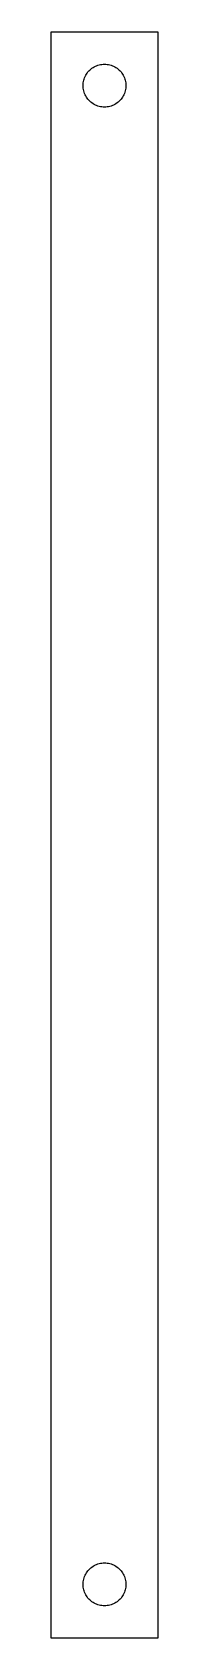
# Model space of a CAD drawing. Header units: metres. Extents: x -10 to 10, y -150 to 150.
import ezdxf

# ---------------------------------------------------------------- set-up
doc = ezdxf.new("R2010")
doc.units = ezdxf.units.M

msp = doc.modelspace()

# ---------------------------------------------------------------- linework, layer by layer
for p, q in [((10, 150), (-10, 150)), ((-10, 150), (-10, -150)), ((10, -150), (10, 150)), ((-0.25116, 143.992), (0, 144)), ((0, 144), (0.25116, 143.992)), ((-3.87433, 140.995), (-3.80421, 141.236)), ((-3.80421, 141.236), (-3.7191, 141.472)), ((-3.7191, 141.472), (-3.61929, 141.703)), ((-3.61929, 141.703), (-3.50522, 141.927)), ((-3.50522, 141.927), (-3.3773, 142.143)), ((-3.3773, 142.143), (-3.23605, 142.351)), ((-3.23605, 142.351), (-3.08205, 142.55)), ((-3.08205, 142.55), (-2.91586, 142.738)), ((-2.91586, 142.738), (-2.73817, 142.916)), ((-2.73817, 142.916), (-2.54968, 143.082)), ((-2.54968, 143.082), (-2.35114, 143.236)), ((-2.35114, 143.236), (-2.1433, 143.377)), ((-2.1433, 143.377), (-1.927, 143.505)), ((-1.927, 143.505), (-1.70311, 143.619)), ((-1.70311, 143.619), (-1.47249, 143.719)), ((-1.47249, 143.719), (-1.23605, 143.804)), ((-1.23605, 143.804), (-0.994751, 143.874)), ((-0.994751, 143.874), (-0.749512, 143.929)), ((-0.749512, 143.929), (-0.501328, 143.968)), ((-0.501328, 143.968), (-0.25116, 143.992)), ((0.25116, 143.992), (0.501328, 143.968)), ((0.501328, 143.968), (0.749512, 143.929)), ((0.749512, 143.929), (0.994751, 143.874)), ((0.994751, 143.874), (1.23605, 143.804)), ((1.23605, 143.804), (1.47249, 143.719)), ((1.47249, 143.719), (1.70311, 143.619)), ((1.70311, 143.619), (1.927, 143.505)), ((1.927, 143.505), (2.1433, 143.377)), ((2.1433, 143.377), (2.35114, 143.236)), ((2.35114, 143.236), (2.54968, 143.082)), ((2.54968, 143.082), (2.73817, 142.916)), ((2.73817, 142.916), (2.91586, 142.738)), ((2.91586, 142.738), (3.08205, 142.55)), ((3.08205, 142.55), (3.23605, 142.351)), ((3.23605, 142.351), (3.3773, 142.143)), ((3.3773, 142.143), (3.50522, 141.927)), ((3.50522, 141.927), (3.61929, 141.703)), ((3.61929, 141.703), (3.7191, 141.472)), ((3.7191, 141.472), (3.80421, 141.236)), ((3.80421, 141.236), (3.87433, 140.995)), ((-4, 140), (-3.9921, 140.251)), ((-3.9921, 139.749), (-4, 140)), ((-3.9921, 140.251), (-3.96844, 140.501)), ((-3.96844, 139.499), (-3.9921, 139.749)), ((-3.96844, 140.501), (-3.92914, 140.75)), ((-3.92914, 139.25), (-3.96844, 139.499)), ((-3.92914, 140.75), (-3.87433, 140.995)), ((-3.87433, 139.005), (-3.92914, 139.25)), ((-3.80421, 138.764), (-3.87433, 139.005)), ((-3.7191, 138.527), (-3.80421, 138.764)), ((-3.61929, 138.297), (-3.7191, 138.527)), ((-3.50522, 138.073), (-3.61929, 138.297)), ((-3.3773, 137.857), (-3.50522, 138.073)), ((3.50522, 138.073), (3.3773, 137.857)), ((3.61929, 138.297), (3.50522, 138.073)), ((3.7191, 138.527), (3.61929, 138.297)), ((3.80421, 138.764), (3.7191, 138.527)), ((3.87433, 139.005), (3.80421, 138.764)), ((3.87433, 140.995), (3.92914, 140.75)), ((3.92914, 139.25), (3.87433, 139.005)), ((3.92914, 140.75), (3.96844, 140.501)), ((3.96844, 139.499), (3.92914, 139.25)), ((3.96844, 140.501), (3.9921, 140.251)), ((3.9921, 139.749), (3.96844, 139.499)), ((3.9921, 140.251), (4, 140)), ((4, 140), (3.9921, 139.749)), ((-3.23605, 137.649), (-3.3773, 137.857)), ((-3.08205, 137.45), (-3.23605, 137.649)), ((-2.91586, 137.262), (-3.08205, 137.45)), ((-2.73817, 137.084), (-2.91586, 137.262)), ((-2.54968, 136.918), (-2.73817, 137.084)), ((-2.35114, 136.764), (-2.54968, 136.918)), ((-2.1433, 136.623), (-2.35114, 136.764)), ((-1.927, 136.495), (-2.1433, 136.623)), ((-1.70311, 136.381), (-1.927, 136.495)), ((-1.47249, 136.281), (-1.70311, 136.381)), ((-1.23605, 136.196), (-1.47249, 136.281)), ((-0.994751, 136.126), (-1.23605, 136.196)), ((-0.749512, 136.071), (-0.994751, 136.126)), ((-0.501328, 136.032), (-0.749512, 136.071)), ((-0.25116, 136.008), (-0.501328, 136.032)), ((0, 136), (-0.25116, 136.008)), ((0.25116, 136.008), (0, 136)), ((0.501328, 136.032), (0.25116, 136.008)), ((0.749512, 136.071), (0.501328, 136.032)), ((0.994751, 136.126), (0.749512, 136.071)), ((1.23605, 136.196), (0.994751, 136.126)), ((1.47249, 136.281), (1.23605, 136.196)), ((1.70311, 136.381), (1.47249, 136.281)), ((1.927, 136.495), (1.70311, 136.381)), ((2.1433, 136.623), (1.927, 136.495)), ((2.35114, 136.764), (2.1433, 136.623)), ((2.54968, 136.918), (2.35114, 136.764)), ((2.73817, 137.084), (2.54968, 136.918)), ((2.91586, 137.262), (2.73817, 137.084)), ((3.08205, 137.45), (2.91586, 137.262)), ((3.23605, 137.649), (3.08205, 137.45)), ((3.3773, 137.857), (3.23605, 137.649)), ((-3.50522, -138.073), (-3.3773, -137.857)), ((-3.3773, -137.857), (-3.23605, -137.649)), ((-3.23605, -137.649), (-3.08205, -137.45)), ((-3.08205, -137.45), (-2.91586, -137.262)), ((-2.91586, -137.262), (-2.73817, -137.084)), ((-2.73817, -137.084), (-2.54968, -136.918)), ((-2.54968, -136.918), (-2.35114, -136.764)), ((-2.35114, -136.764), (-2.1433, -136.623)), ((-2.1433, -136.623), (-1.927, -136.495)), ((-1.927, -136.495), (-1.70311, -136.381)), ((-1.70311, -136.381), (-1.47249, -136.281)), ((-1.47249, -136.281), (-1.23605, -136.196)), ((-1.23605, -136.196), (-0.994751, -136.126)), ((-0.994751, -136.126), (-0.749512, -136.071)), ((-0.749512, -136.071), (-0.501328, -136.032)), ((-0.501328, -136.032), (-0.25116, -136.008)), ((-0.25116, -136.008), (0, -136)), ((0, -136), (0.25116, -136.008)), ((0.25116, -136.008), (0.501328, -136.032)), ((0.501328, -136.032), (0.749512, -136.071)), ((0.749512, -136.071), (0.994751, -136.126)), ((0.994751, -136.126), (1.23605, -136.196)), ((1.23605, -136.196), (1.47249, -136.281)), ((1.47249, -136.281), (1.70311, -136.381)), ((1.70311, -136.381), (1.927, -136.495)), ((1.927, -136.495), (2.1433, -136.623)), ((2.1433, -136.623), (2.35114, -136.764)), ((2.35114, -136.764), (2.54968, -136.918)), ((2.54968, -136.918), (2.73817, -137.084)), ((2.73817, -137.084), (2.91586, -137.262)), ((2.91586, -137.262), (3.08205, -137.45)), ((3.08205, -137.45), (3.23605, -137.649)), ((3.23605, -137.649), (3.3773, -137.857)), ((3.3773, -137.857), (3.50522, -138.073)), ((-4, -140), (-3.9921, -139.749)), ((-3.9921, -140.251), (-4, -140)), ((-3.9921, -139.749), (-3.96844, -139.499)), ((-3.96844, -140.501), (-3.9921, -140.251)), ((-3.96844, -139.499), (-3.92914, -139.25)), ((-3.92914, -140.75), (-3.96844, -140.501)), ((-3.92914, -139.25), (-3.87433, -139.005)), ((-3.87433, -140.995), (-3.92914, -140.75)), ((-3.87433, -139.005), (-3.80421, -138.764)), ((-3.80421, -141.236), (-3.87433, -140.995)), ((-3.80421, -138.764), (-3.7191, -138.527)), ((-3.7191, -138.527), (-3.61929, -138.297)), ((-3.61929, -138.297), (-3.50522, -138.073)), ((3.50522, -138.073), (3.61929, -138.297)), ((3.61929, -138.297), (3.7191, -138.527)), ((3.7191, -138.527), (3.80421, -138.764)), ((3.80421, -138.764), (3.87433, -139.005)), ((3.87433, -140.995), (3.80421, -141.236)), ((3.87433, -139.005), (3.92914, -139.25)), ((3.92914, -140.75), (3.87433, -140.995)), ((3.92914, -139.25), (3.96844, -139.499)), ((3.96844, -140.501), (3.92914, -140.75)), ((3.96844, -139.499), (3.9921, -139.749)), ((3.9921, -140.251), (3.96844, -140.501)), ((3.9921, -139.749), (4, -140)), ((4, -140), (3.9921, -140.251)), ((-3.7191, -141.472), (-3.80421, -141.236)), ((-3.61929, -141.703), (-3.7191, -141.472)), ((-3.50522, -141.927), (-3.61929, -141.703)), ((-3.3773, -142.143), (-3.50522, -141.927)), ((-3.23605, -142.351), (-3.3773, -142.143)), ((-3.08205, -142.55), (-3.23605, -142.351)), ((-2.91586, -142.738), (-3.08205, -142.55)), ((-2.73817, -142.916), (-2.91586, -142.738)), ((-2.54968, -143.082), (-2.73817, -142.916)), ((-2.35114, -143.236), (-2.54968, -143.082)), ((-2.1433, -143.377), (-2.35114, -143.236)), ((-1.927, -143.505), (-2.1433, -143.377)), ((-1.70311, -143.619), (-1.927, -143.505)), ((-1.47249, -143.719), (-1.70311, -143.619)), ((-1.23605, -143.804), (-1.47249, -143.719)), ((-0.994751, -143.874), (-1.23605, -143.804)), ((-0.749512, -143.929), (-0.994751, -143.874)), ((-0.501328, -143.968), (-0.749512, -143.929)), ((-0.25116, -143.992), (-0.501328, -143.968)), ((0, -144), (-0.25116, -143.992)), ((0.25116, -143.992), (0, -144)), ((0.501328, -143.968), (0.25116, -143.992)), ((0.749512, -143.929), (0.501328, -143.968)), ((0.994751, -143.874), (0.749512, -143.929)), ((1.23605, -143.804), (0.994751, -143.874)), ((1.47249, -143.719), (1.23605, -143.804)), ((1.70311, -143.619), (1.47249, -143.719)), ((1.927, -143.505), (1.70311, -143.619)), ((2.1433, -143.377), (1.927, -143.505)), ((2.35114, -143.236), (2.1433, -143.377)), ((2.54968, -143.082), (2.35114, -143.236)), ((2.73817, -142.916), (2.54968, -143.082)), ((2.91586, -142.738), (2.73817, -142.916)), ((3.08205, -142.55), (2.91586, -142.738)), ((3.23605, -142.351), (3.08205, -142.55)), ((3.3773, -142.143), (3.23605, -142.351)), ((3.50522, -141.927), (3.3773, -142.143)), ((3.61929, -141.703), (3.50522, -141.927)), ((3.7191, -141.472), (3.61929, -141.703)), ((3.80421, -141.236), (3.7191, -141.472)), ((-10, -150), (10, -150))]:
    msp.add_line(p, q)

doc.saveas('drawing.dxf')
